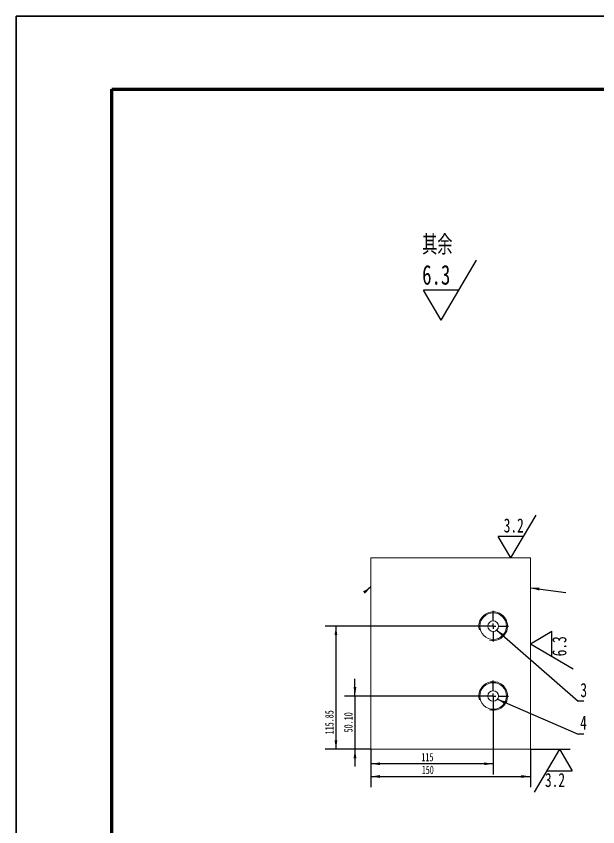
# Model space of a CAD drawing. Header units: millimetres. Extents: x -8 to 430, y -4 to 301.
# Drawn here: x -8 to 101.4, y 148.2 to 300.7 of the extents above; entities that cross this region are included whole.
import ezdxf

# ---------------------------------------------------------------- set-up
doc = ezdxf.new("R2010")
doc.units = ezdxf.units.MM
doc.layers.add('10', color=7, linetype='Continuous')
doc.layers.add('细实线', color=7, linetype='Continuous', lineweight=30)
doc.styles.add('SLDTEXTSTYLE0', font='TXT', dxfattribs={"width": 0.7, "bigfont": 'bigfont'})
doc.styles.add('SLDTEXTSTYLE1', font='TXT', dxfattribs={"width": 0.7})
doc.dimstyles.new('SLDDIMSTYLE4', dxfattribs={"dimtxt": 1.69292, "dimasz": 1.69292, "dimexe": 0, "dimexo": 0.0625, "dimgap": 0.42323, "dimtad": 2, "dimlfac": 5, "dimrnd": 1e-09, "dimzin": 12, "dimdsep": 46, "dimtxsty": 'SLDTEXTSTYLE1', "dimsah": 1, "dimcen": 0.09, "dimadec": 0, "dimazin": 3, "dimtfac": 1, "dimtofl": 0, "dimtmove": 0, "dimatfit": 3, "dimfxl": 1, "dimfrac": 2, "dimtolj": 1, "dimtzin": 12, "dimarcsym": 0})
doc.dimstyles.new('SLDDIMSTYLE7', dxfattribs={"dimtxt": 0.18, "dimasz": 1.69292, "dimexe": 0, "dimexo": 0.0625, "dimgap": 0, "dimtad": 0, "dimtih": 1, "dimtoh": 1, "dimdec": 0, "dimrnd": 1e-09, "dimzin": 0, "dimdsep": 46, "dimtxsty": 'Standard', "dimsah": 1, "dimcen": 0.09, "dimadec": 0, "dimazin": 0, "dimtfac": 1.69292, "dimtdec": 0, "dimtofl": 0, "dimtmove": 0, "dimatfit": 3, "dimfxl": 1, "dimfrac": 2, "dimtolj": 1, "dimtzin": 0, "dimarcsym": 0})
doc.dimstyles.new('SLDDIMSTYLE9', dxfattribs={"dimtxt": 1.69292, "dimasz": 1.69292, "dimexe": 0, "dimexo": 0.0625, "dimgap": 0.42323, "dimtad": 2, "dimlfac": 5, "dimrnd": 1e-09, "dimzin": 4, "dimdsep": 46, "dimtxsty": 'SLDTEXTSTYLE1', "dimsah": 1, "dimcen": 0.09, "dimadec": 0, "dimazin": 1, "dimtfac": 1, "dimtmove": 0, "dimatfit": 0, "dimfxl": 1, "dimfrac": 2, "dimtolj": 1, "dimtzin": 12, "dimarcsym": 0})

# ---------------------------------------------------------------- blocks, each defined once
blk = doc.blocks.new('SW_SFSYMBOL_0')
at = {"layer": '10', "color": 0}
for p, q in [((3.58, -11.29), (10.24, 0)), ((3.58, -11.29), (0.26, -5.64)), ((6.91, -5.64), (0.26, -5.64))]:
    blk.add_line(p, q, dxfattribs=at)
at = {"layer": '10', "color": 0, "char_height": 3.704, "attachment_point": 1}
for s, insert, style in [('其余', (0, 4.77), 'SLDTEXTSTYLE0'), ('6.3', (0, -0.87), 'SLDTEXTSTYLE1')]:
    blk.add_mtext(s, dxfattribs=dict(at, insert=insert, style=style))
blk = doc.blocks.new('_D_41')
at = {"layer": '10', "color": 7}
for p, q in [((58.74, 162.76), (58.74, 155.63)), ((88.74, 162.76), (88.74, 155.63)), ((58.74, 157.63), (88.74, 157.63))]:
    blk.add_line(p, q, dxfattribs=at)
for points in [[(58.74, 157.63), (60.43, 157.37), (60.43, 157.9)], [(88.74, 157.63), (87.04, 157.9), (87.04, 157.37)]]:
    blk.add_solid(points, dxfattribs=at)
at = {"layer": '10', "color": 7, "insert": (68.29, 159.68), "char_height": 1.587, "attachment_point": 1, "style": 'SLDTEXTSTYLE1'}
blk.add_mtext('150', dxfattribs=at)
blk = doc.blocks.new('_D_42')
at = {"layer": '10', "color": 7}
for p, q in [((55.73, 172.78), (55.73, 176.04)), ((81.74, 172.78), (53.73, 172.78)), ((55.73, 172.78), (55.73, 162.76)), ((58.74, 162.76), (53.73, 162.76)), ((55.73, 162.76), (55.73, 159.51))]:
    blk.add_line(p, q, dxfattribs=at)
for points in [[(55.73, 172.78), (55.99, 174.48), (55.47, 174.48)], [(55.73, 162.76), (55.47, 161.07), (55.99, 161.07)]]:
    blk.add_solid(points, dxfattribs=at)
at = {"layer": '10', "color": 7, "insert": (53.69, 165.94), "char_height": 1.587, "attachment_point": 1, "rotation": 90, "style": 'SLDTEXTSTYLE1'}
blk.add_mtext('50.10', dxfattribs=at)
blk = doc.blocks.new('_D_43')
at = {"layer": '10', "color": 7}
for p, q in [((81.74, 185.93), (50.15, 185.93)), ((52.15, 185.93), (52.15, 162.76)), ((58.74, 162.76), (50.15, 162.76))]:
    blk.add_line(p, q, dxfattribs=at)
for points in [[(52.15, 185.93), (51.89, 184.24), (52.41, 184.24)], [(52.15, 162.76), (52.41, 164.46), (51.89, 164.46)]]:
    blk.add_solid(points, dxfattribs=at)
at = {"layer": '10', "color": 7, "insert": (50.11, 165.57), "char_height": 1.587, "attachment_point": 1, "rotation": 90, "style": 'SLDTEXTSTYLE1'}
blk.add_mtext('115.85', dxfattribs=at)
blk = doc.blocks.new('_D_44')
at = {"layer": '10', "color": 7}
for p, q in [((81.74, 172.78), (81.74, 158.03)), ((58.74, 162.76), (58.74, 158.03)), ((81.74, 160.03), (58.74, 160.03))]:
    blk.add_line(p, q, dxfattribs=at)
for points in [[(58.74, 160.03), (60.43, 159.77), (60.43, 160.29)], [(81.74, 160.03), (80.04, 160.29), (80.04, 159.77)]]:
    blk.add_solid(points, dxfattribs=at)
at = {"layer": '10', "color": 7, "insert": (68.22, 162.07), "char_height": 1.587, "attachment_point": 1, "style": 'SLDTEXTSTYLE1'}
blk.add_mtext('115', dxfattribs=at)
blk = doc.blocks.new('SW_NOTE_12')
at = {"layer": '10', "color": 0}
blk.add_line((1.11, 0), (0, 0), dxfattribs=at)
at = {"layer": '10', "color": 0, "insert": (0.43, 3.43), "char_height": 2.65, "attachment_point": 1, "style": 'SLDTEXTSTYLE1'}
blk.add_mtext('3', dxfattribs=at)
blk = doc.blocks.new('SW_NOTE_13')
at = {"layer": '10', "color": 0}
blk.add_line((1.11, 0), (0, 0), dxfattribs=at)
at = {"layer": '10', "color": 0, "insert": (0.39, 3.46), "char_height": 2.65, "attachment_point": 1, "style": 'SLDTEXTSTYLE1'}
blk.add_mtext('4', dxfattribs=at)
blk = doc.blocks.new('SW_CENTERMARKSYMBOL_16')
at = {"layer": '10', "color": 0}
for p, q in [((0, 1), (0, 2.9)), ((-1, 0), (-2.9, 0)), ((0, 0), (-0.5, 0)), ((0, 0), (0, 0.5)), ((0, 0), (0, -0.5)), ((0, 0), (0.5, 0)), ((1, 0), (2.9, 0)), ((0, -1), (0, -2.9))]:
    blk.add_line(p, q, dxfattribs=at)
blk = doc.blocks.new('SW_CENTERMARKSYMBOL_17')
at = {"layer": '10', "color": 0}
for p, q in [((0, 1), (0, 2.9)), ((-1, 0), (-2.9, 0)), ((0, 0), (-0.5, 0)), ((0, 0), (0, 0.5)), ((0, 0), (0, -0.5)), ((0, 0), (0.5, 0)), ((1, 0), (2.9, 0)), ((0, -1), (0, -2.9))]:
    blk.add_line(p, q, dxfattribs=at)
blk = doc.blocks.new('SW_SFSYMBOL_5')
at = {"layer": '10', "color": 0}
for p, q in [((1.33, -4.03), (6.08, 4.03)), ((1.33, -4.03), (-1.05, 0)), ((3.7, 0), (-1.05, 0))]:
    blk.add_line(p, q, dxfattribs=at)
at = {"layer": '10', "color": 0, "insert": (0, 3.41), "char_height": 2.646, "attachment_point": 1, "style": 'SLDTEXTSTYLE1'}
blk.add_mtext('3.2', dxfattribs=at)
blk = doc.blocks.new('SW_SFSYMBOL_6')
at = {"layer": '10', "color": 0}
for p, q in [((-2.73, 7.87), (4.75, 7.87)), ((2.75, 7.87), (-2.01, -0.19)), ((2.75, 7.87), (5.13, 3.84)), ((0.37, 3.84), (5.13, 3.84))]:
    blk.add_line(p, q, dxfattribs=at)
at = {"layer": '10', "color": 0, "insert": (0, 3.41), "char_height": 2.646, "attachment_point": 1, "style": 'SLDTEXTSTYLE1'}
blk.add_mtext('3.2', dxfattribs=at)
blk = doc.blocks.new('SW_SFSYMBOL_7')
at = {"layer": '10', "color": 0}
for p, q in [((-7.52, 2.38), (-3.49, 4.76)), ((-3.49, 0), (-3.49, 4.76)), ((-7.52, 2.38), (0.54, -2.38))]:
    blk.add_line(p, q, dxfattribs=at)
at = {"layer": '10', "color": 0, "insert": (-3.41, 0), "char_height": 2.646, "attachment_point": 1, "rotation": 90, "style": 'SLDTEXTSTYLE1'}
blk.add_mtext('6.3', dxfattribs=at)

msp = doc.modelspace()

# ---------------------------------------------------------------- linework, layer by layer
at = {"color": 7, "linetype": 'Continuous', "lineweight": 15}
for p, q in [((58.736, 198.76374966), (58.736, 162.76374966)), ((58.736, 198.76374966), (88.736, 198.76374966)), ((88.736, 198.76374966), (88.736, 162.76374966)), ((58.736, 162.76374966), (88.736, 162.76374966))]:
    msp.add_line(p, q, dxfattribs=at)
for centre, radius in [((81.736, 185.93374966), 2.5), ((81.736, 185.93374966), 1), ((81.736, 172.78374966), 2.5), ((81.736, 172.78374966), 1)]:
    msp.add_circle(centre, radius, dxfattribs=at)
at = {"color": 7, "linetype": 'Continuous', "lineweight": 0}
for centre in [(81.736, 185.93374966), (81.736, 172.78374966)]:
    msp.add_arc(centre, 2.7, 255, 195, dxfattribs=at)
at = {"layer": '细实线', "color": 7, "linetype": 'Continuous', "lineweight": 60}
for p, q in [((10, 10), (10, 287)), ((10, 287), (410, 287))]:
    msp.add_line(p, q, dxfattribs=at)
at = {"layer": '细实线'}
msp.add_lwpolyline([(-8.00260214, -3.88219175), (422.76619786, -3.88219175), (422.76619786, 300.73288825), (-8.00260214, 300.73288825)], close=True, dxfattribs=at)

# ---------------------------------------------------------------- block references
at = {"layer": '10', "color": 7}
for name, p in [('SW_SFSYMBOL_0', (68.37222178, 254.78572041)), ('SW_SFSYMBOL_5', (83.70872643, 202.79430984)), ('SW_CENTERMARKSYMBOL_17', (81.736, 185.93374966)), ('SW_SFSYMBOL_7', (96.25983136, 180.25194139)), ('SW_CENTERMARKSYMBOL_16', (81.736, 172.78374966)), ('SW_NOTE_12', (97.6981982, 171.80619885)), ('SW_NOTE_13', (97.6981982, 165.62859268)), ('SW_SFSYMBOL_6', (91.46951647, 154.89059118))]:
    msp.add_blockref(name, p, dxfattribs=at)

# ---------------------------------------------------------------- dimensions: what is measured, and where the dimension line sits
for base, p1, dimstyle, picture, middle in [((52.15220611, 162.76374966), (81.736, 185.93374966), 'SLDDIMSTYLE4', '_D_43', (52.15220611, 167.7915527)), ((55.73261207, 162.76374966), (81.736, 172.78374966), 'SLDDIMSTYLE9', '_D_42', (55.73261207, 167.7915527))]:
    dim = msp.add_linear_dim(base=base, p1=p1, p2=(58.736, 162.76374966), angle=90, dimstyle=dimstyle, dxfattribs=at)
    dim.commit()
    dim.dimension.update_dxf_attribs({"geometry": picture, "text_midpoint": middle, "dimtype": 160})
for base, p1, p2, picture, middle in [((58.736, 160.02741043), (81.736, 172.78374966), (58.736, 162.76374966), '_D_44', (69.3282136, 160.02741043)), ((88.736, 157.63482404), (58.736, 162.76374966), (88.736, 162.76374966), '_D_41', (69.40197961, 157.63482404))]:
    dim = msp.add_linear_dim(base=base, p1=p1, p2=p2, dimstyle='SLDDIMSTYLE4', dxfattribs=at)
    dim.commit()
    dim.dimension.update_dxf_attribs({"geometry": picture, "text_midpoint": middle, "dimtype": 160})

# ---------------------------------------------------------------- leaders
for points in [[(58.736, 193.31025433), (57.70487744, 192.47551298)], [(88.736, 193.13826302), (95.40231902, 192.29180305)], [(82.41610391, 185.20063394), (97.6981982, 171.80619885)], [(82.51816052, 172.16067268), (97.6981982, 165.62859268)]]:
    msp.add_leader(points, dimstyle='SLDDIMSTYLE7', dxfattribs=at)

doc.saveas('drawing.dxf')
